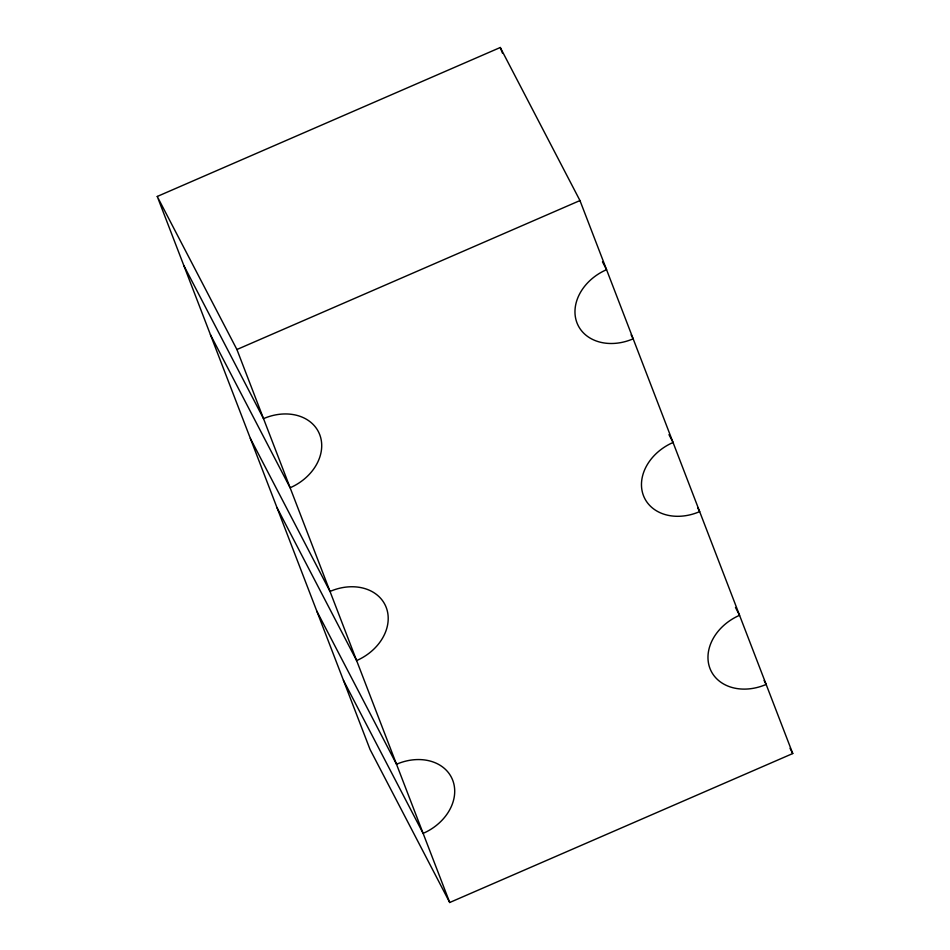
<?xml version="1.0" encoding="UTF-8"?>
<svg xmlns="http://www.w3.org/2000/svg" width="950" height="950" viewBox="0 0 950 950"><rect width="100%" height="100%" fill="white"/><g stroke="black" fill="none" stroke-linecap="round" stroke-linejoin="round"><path stroke-width="1.43" d="M157.249 196.46L500.282 47.5L579.963 200.557L792.751 753.54L449.718 902.5L370.037 749.443L157.249 196.46L236.918 349.517L449.718 902.5M236.918 349.517L579.963 200.557M602.478 261.832L606.563 269.681A46.823 36.943 -27.5 0 0 576.982 322.869A46.823 36.943 -27.5 0 0 633.163 338.806L631.121 334.887M668.978 434.637L673.063 442.486A46.823 36.943 -27.5 0 0 643.482 495.674A46.823 36.943 -27.5 0 0 699.663 511.611L697.621 507.692M735.478 607.454L739.563 615.303A46.823 36.943 -27.5 0 0 709.982 668.479A46.823 36.943 -27.5 0 0 766.163 684.416L764.109 680.497M790.032 748.315L792.751 753.54M183.837 265.584L263.518 418.641A46.823 36.943 -27.5 0 1 319.699 434.577A46.823 36.943 -27.5 0 1 290.118 487.766L210.437 334.697M250.337 438.389L330.018 591.446A46.823 36.943 -27.5 0 1 386.199 607.394A46.823 36.943 -27.5 0 1 356.618 660.571L276.937 507.514M316.837 611.194L396.518 764.251A46.823 36.943 -27.5 0 1 452.699 780.199A46.823 36.943 -27.5 0 1 423.118 833.376L343.437 680.319M500.282 47.5L502.419 53.034"/></g></svg>
